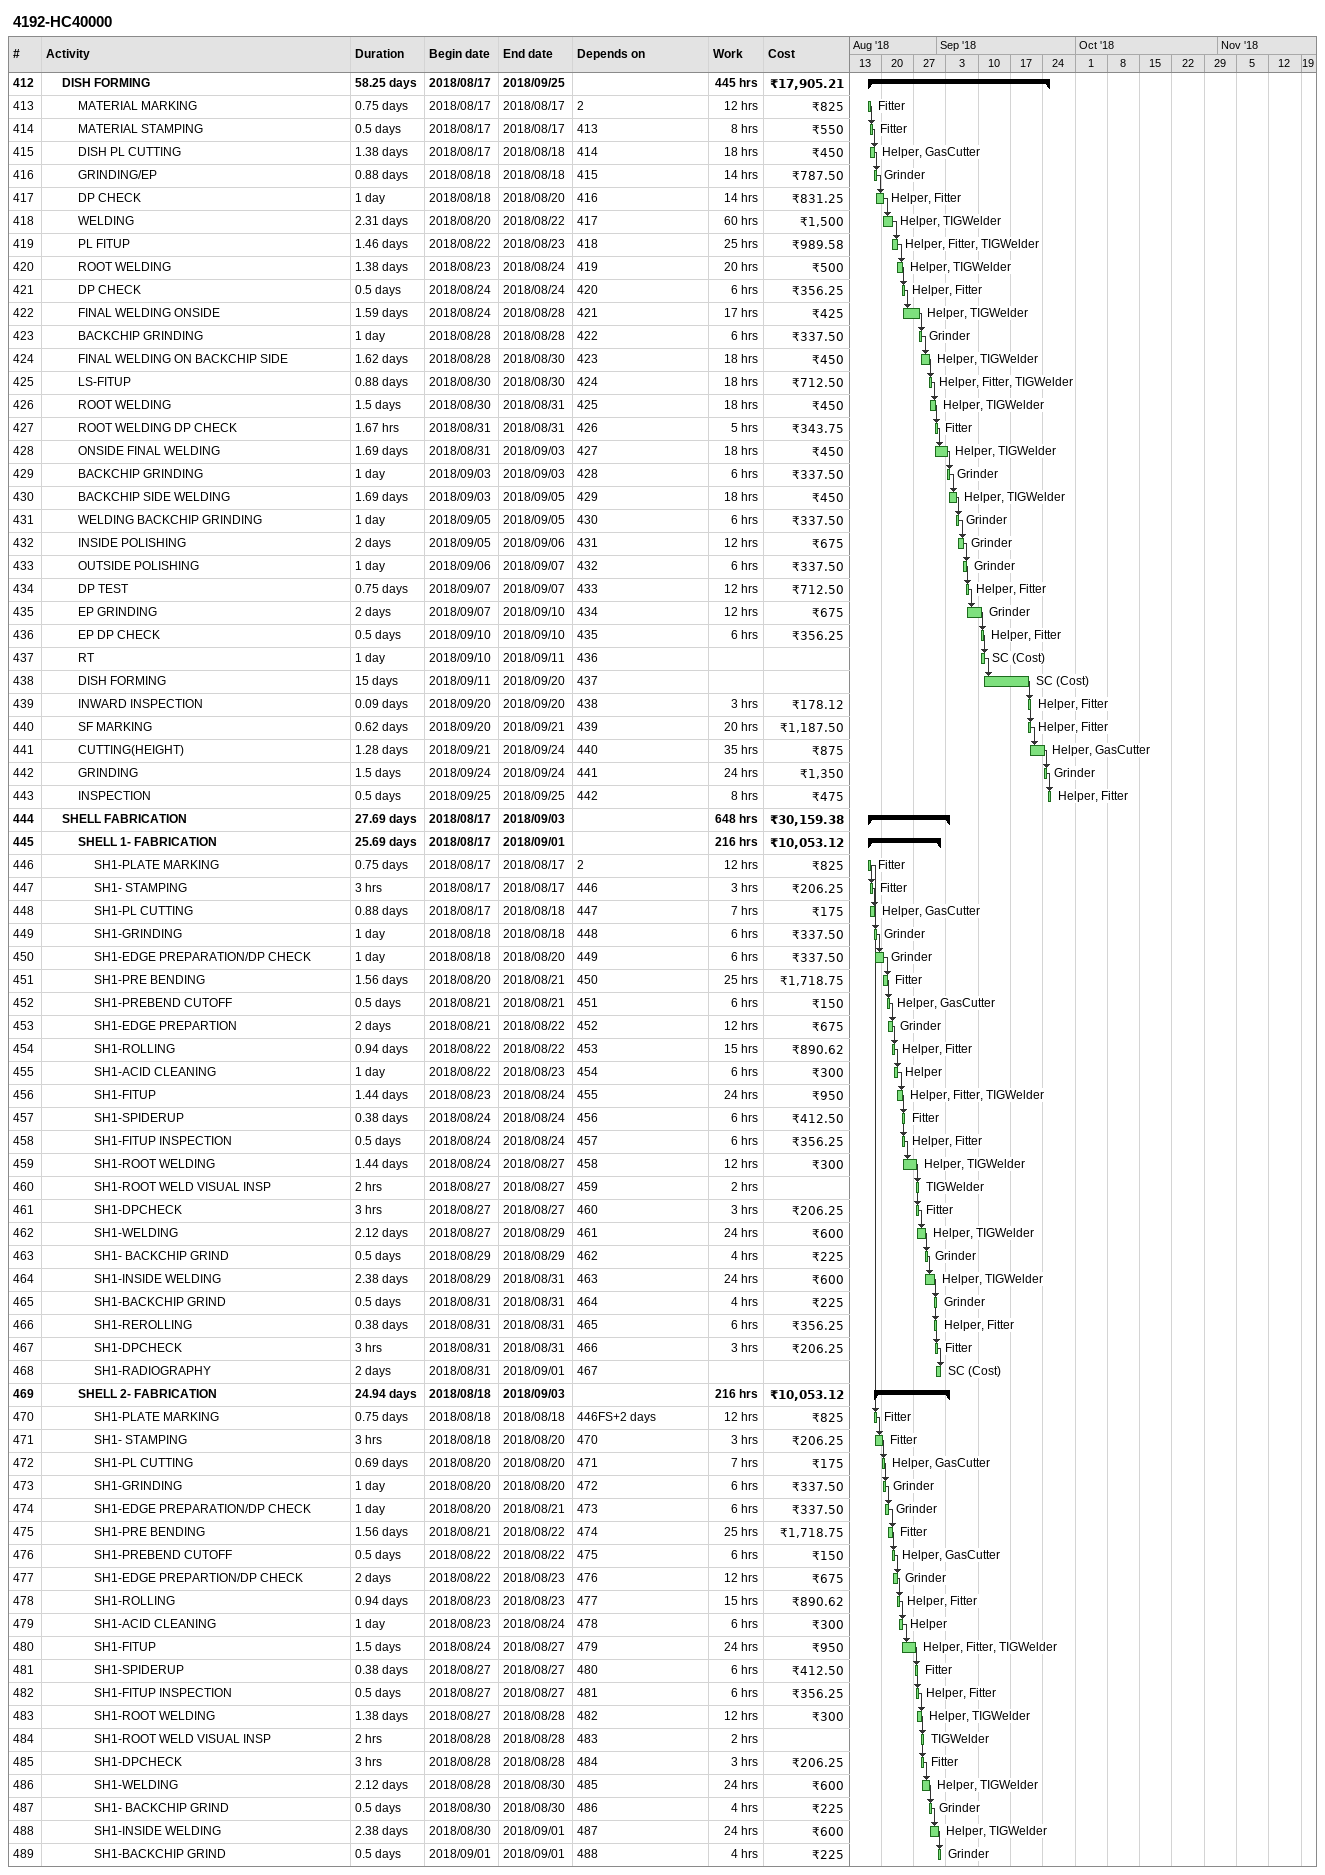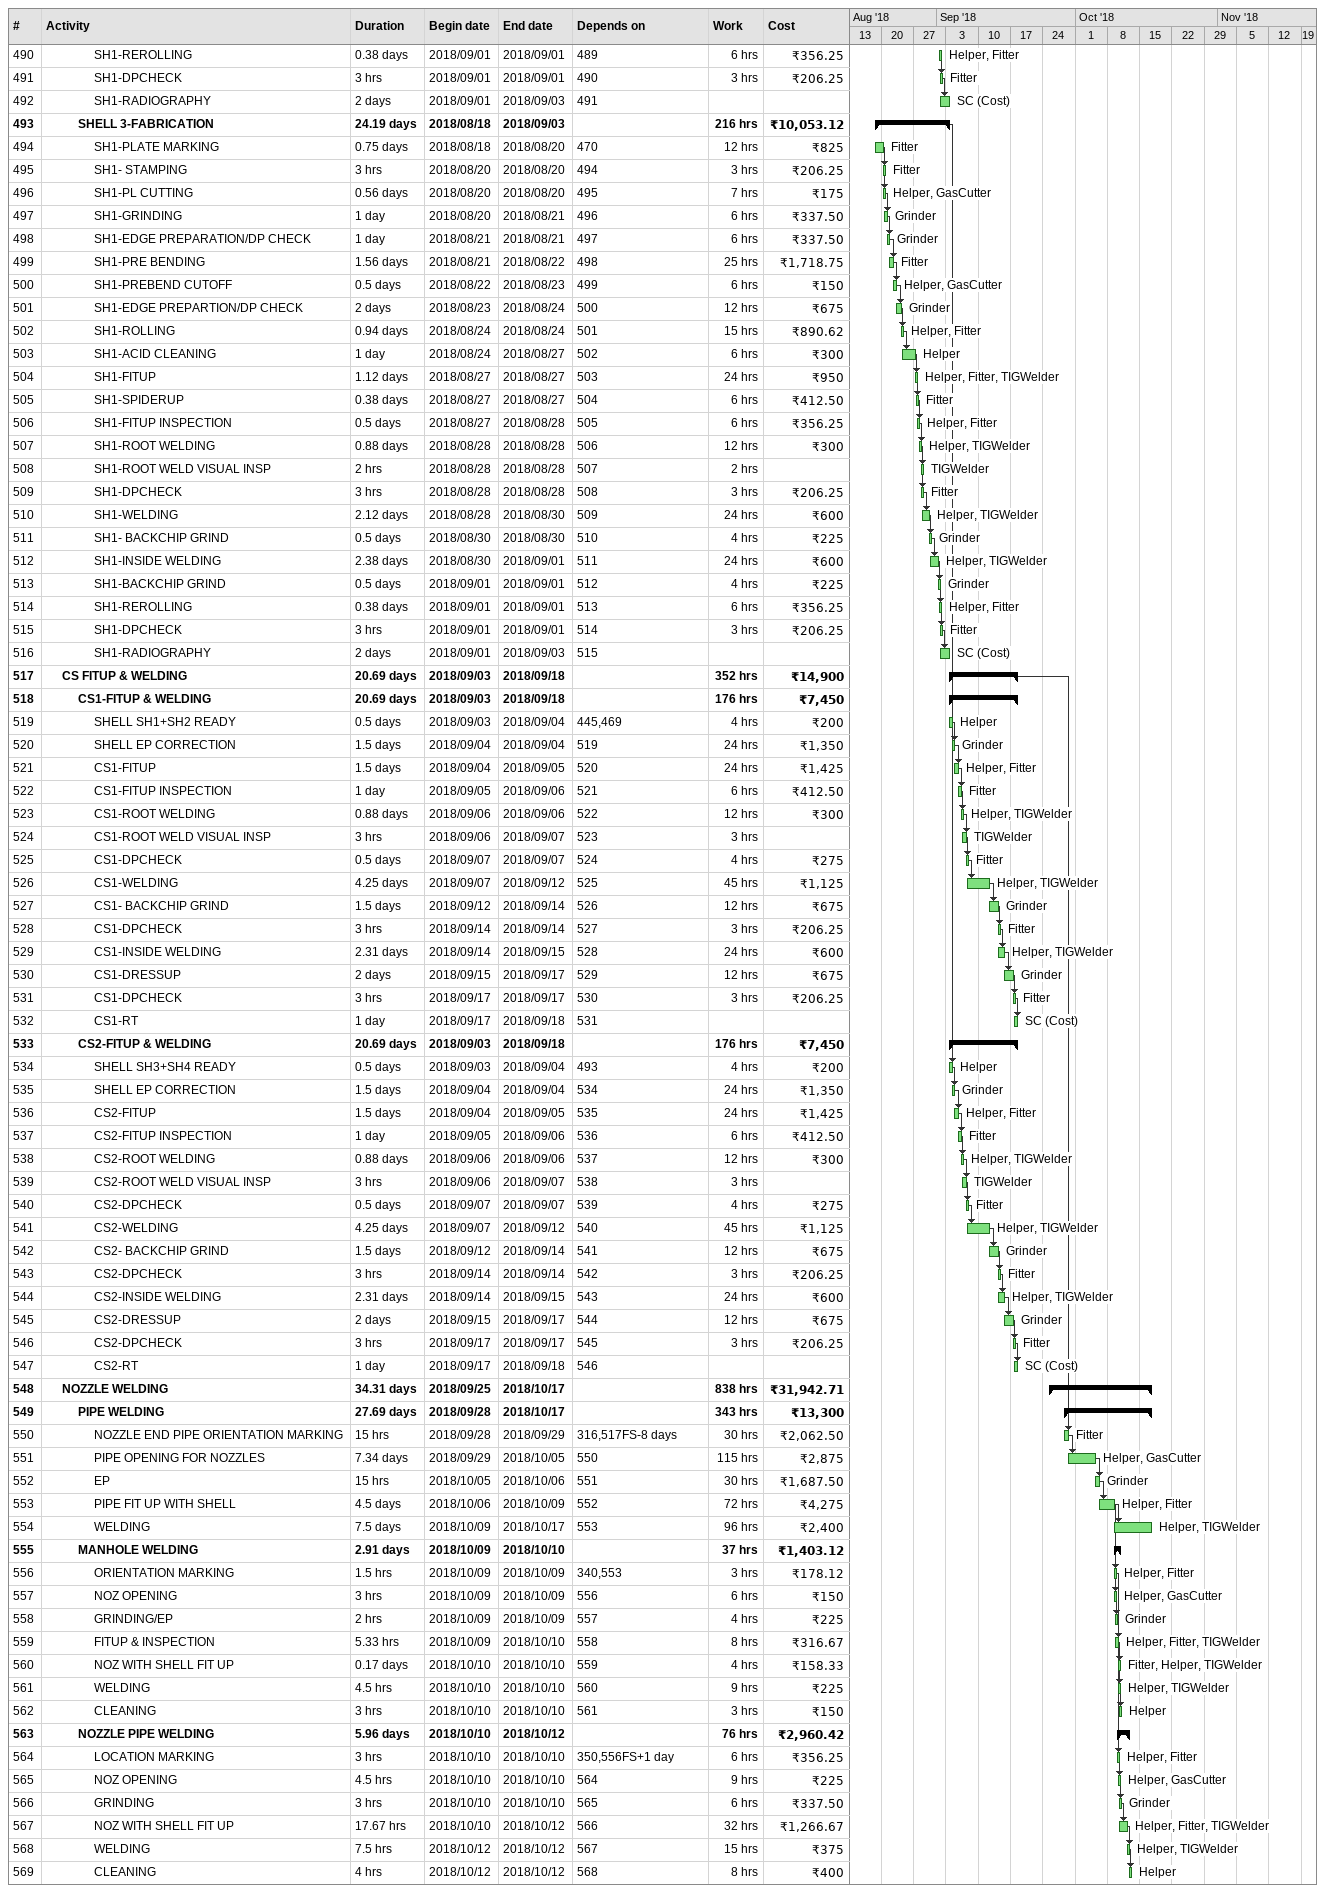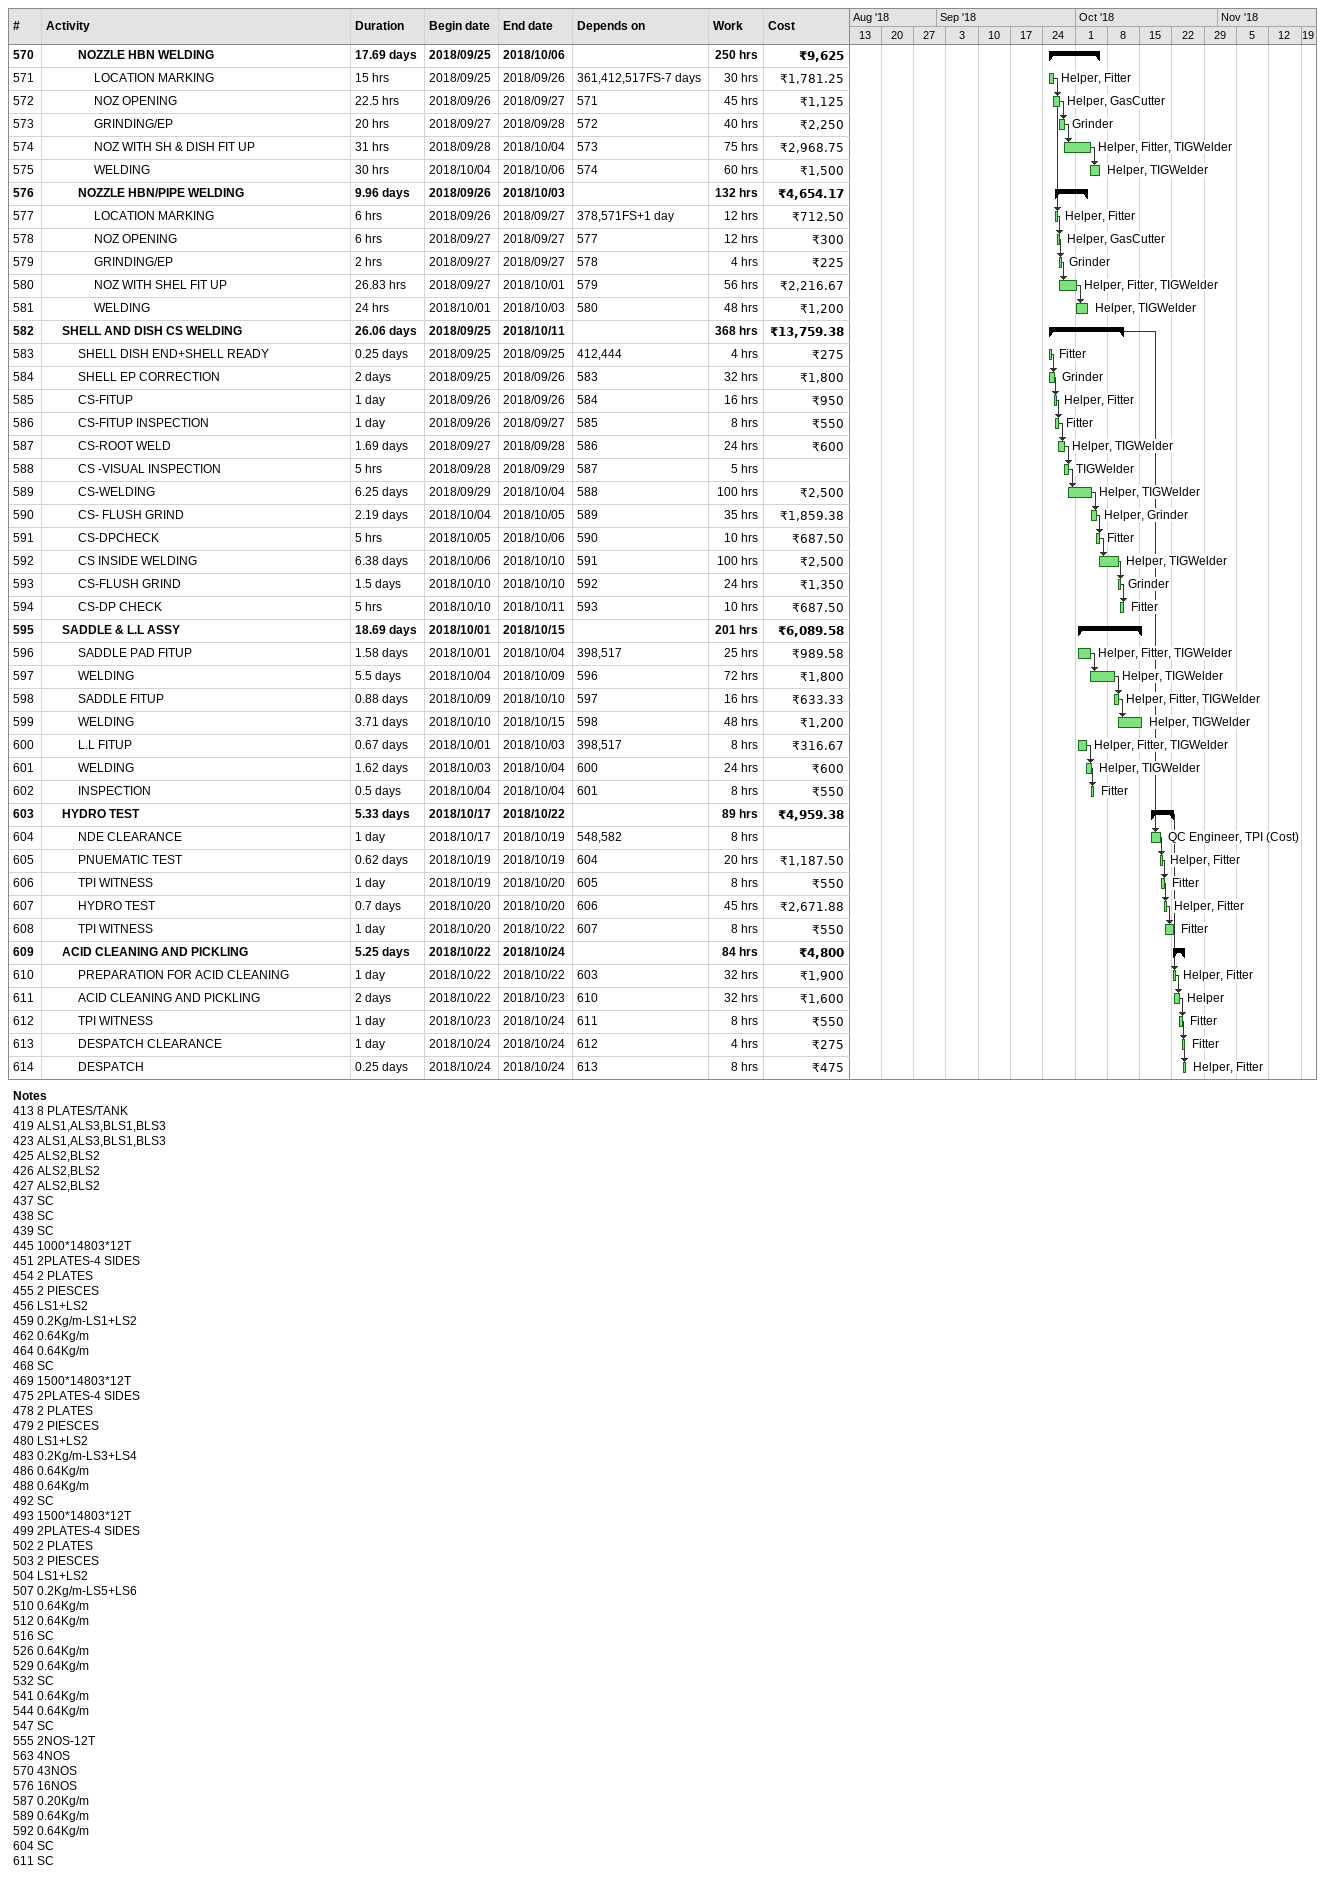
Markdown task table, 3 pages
4192-HC40000

| ID | Level | Task | Duration | Start | Finish | Predecessors | Resources | Work (h) | Cost (₹) |
|---|---|---|---|---|---|---|---|---|---|
| 412 | 2 | **DISH FORMING** | 58.25d | 2018-08-17 | 2018-09-25 |  |  | 445 | 17905.21 |
| 413 | 3 | MATERIAL MARKING | 0.75d | 2018-08-17 | 2018-08-17 | 2 | Fitter | 12 | 825 |
| 414 | 3 | MATERIAL STAMPING | 0.5d | 2018-08-17 | 2018-08-17 | 413 | Fitter | 8 | 550 |
| 415 | 3 | DISH PL CUTTING | 1.38d | 2018-08-17 | 2018-08-18 | 414 | Helper, GasCutter | 18 | 450 |
| 416 | 3 | GRINDING/EP | 0.88d | 2018-08-18 | 2018-08-18 | 415 | Grinder | 14 | 787.50 |
| 417 | 3 | DP CHECK | 1d | 2018-08-18 | 2018-08-20 | 416 | Helper, Fitter | 14 | 831.25 |
| 418 | 3 | WELDING | 2.31d | 2018-08-20 | 2018-08-22 | 417 | Helper, TIGWelder | 60 | 1500 |
| 419 | 3 | PL FITUP | 1.46d | 2018-08-22 | 2018-08-23 | 418 | Helper, Fitter, TIGWelder | 25 | 989.58 |
| 420 | 3 | ROOT WELDING | 1.38d | 2018-08-23 | 2018-08-24 | 419 | Helper, TIGWelder | 20 | 500 |
| 421 | 3 | DP CHECK | 0.5d | 2018-08-24 | 2018-08-24 | 420 | Helper, Fitter | 6 | 356.25 |
| 422 | 3 | FINAL WELDING ONSIDE | 1.59d | 2018-08-24 | 2018-08-28 | 421 | Helper, TIGWelder | 17 | 425 |
| 423 | 3 | BACKCHIP GRINDING | 1d | 2018-08-28 | 2018-08-28 | 422 | Grinder | 6 | 337.50 |
| 424 | 3 | FINAL WELDING ON BACKCHIP SIDE | 1.62d | 2018-08-28 | 2018-08-30 | 423 | Helper, TIGWelder | 18 | 450 |
| 425 | 3 | LS-FITUP | 0.88d | 2018-08-30 | 2018-08-30 | 424 | Helper, Fitter, TIGWelder | 18 | 712.50 |
| 426 | 3 | ROOT WELDING | 1.5d | 2018-08-30 | 2018-08-31 | 425 | Helper, TIGWelder | 18 | 450 |
| 427 | 3 | ROOT WELDING DP CHECK | 1.67h | 2018-08-31 | 2018-08-31 | 426 | Fitter | 5 | 343.75 |
| 428 | 3 | ONSIDE FINAL WELDING | 1.69d | 2018-08-31 | 2018-09-03 | 427 | Helper, TIGWelder | 18 | 450 |
| 429 | 3 | BACKCHIP GRINDING | 1d | 2018-09-03 | 2018-09-03 | 428 | Grinder | 6 | 337.50 |
| 430 | 3 | BACKCHIP SIDE WELDING | 1.69d | 2018-09-03 | 2018-09-05 | 429 | Helper, TIGWelder | 18 | 450 |
| 431 | 3 | WELDING BACKCHIP GRINDING | 1d | 2018-09-05 | 2018-09-05 | 430 | Grinder | 6 | 337.50 |
| 432 | 3 | INSIDE POLISHING | 2d | 2018-09-05 | 2018-09-06 | 431 | Grinder | 12 | 675 |
| 433 | 3 | OUTSIDE POLISHING | 1d | 2018-09-06 | 2018-09-07 | 432 | Grinder | 6 | 337.50 |
| 434 | 3 | DP TEST | 0.75d | 2018-09-07 | 2018-09-07 | 433 | Helper, Fitter | 12 | 712.50 |
| 435 | 3 | EP GRINDING | 2d | 2018-09-07 | 2018-09-10 | 434 | Grinder | 12 | 675 |
| 436 | 3 | EP DP CHECK | 0.5d | 2018-09-10 | 2018-09-10 | 435 | Helper, Fitter | 6 | 356.25 |
| 437 | 3 | RT | 1d | 2018-09-10 | 2018-09-11 | 436 | SC (Cost) |  |  |
| 438 | 3 | DISH FORMING | 15d | 2018-09-11 | 2018-09-20 | 437 | SC (Cost) |  |  |
| 439 | 3 | INWARD INSPECTION | 0.09d | 2018-09-20 | 2018-09-20 | 438 | Helper, Fitter | 3 | 178.12 |
| 440 | 3 | SF MARKING | 0.62d | 2018-09-20 | 2018-09-21 | 439 | Helper, Fitter | 20 | 1187.50 |
| 441 | 3 | CUTTING(HEIGHT) | 1.28d | 2018-09-21 | 2018-09-24 | 440 | Helper, GasCutter | 35 | 875 |
| 442 | 3 | GRINDING | 1.5d | 2018-09-24 | 2018-09-24 | 441 | Grinder | 24 | 1350 |
| 443 | 3 | INSPECTION | 0.5d | 2018-09-25 | 2018-09-25 | 442 | Helper, Fitter | 8 | 475 |
| 444 | 2 | **SHELL FABRICATION** | 27.69d | 2018-08-17 | 2018-09-03 |  |  | 648 | 30159.38 |
| 445 | 3 | **SHELL 1- FABRICATION** | 25.69d | 2018-08-17 | 2018-09-01 |  |  | 216 | 10053.12 |
| 446 | 4 | SH1-PLATE MARKING | 0.75d | 2018-08-17 | 2018-08-17 | 2 | Fitter | 12 | 825 |
| 447 | 4 | SH1- STAMPING | 3h | 2018-08-17 | 2018-08-17 | 446 | Fitter | 3 | 206.25 |
| 448 | 4 | SH1-PL CUTTING | 0.88d | 2018-08-17 | 2018-08-18 | 447 | Helper, GasCutter | 7 | 175 |
| 449 | 4 | SH1-GRINDING | 1d | 2018-08-18 | 2018-08-18 | 448 | Grinder | 6 | 337.50 |
| 450 | 4 | SH1-EDGE PREPARATION/DP CHECK | 1d | 2018-08-18 | 2018-08-20 | 449 | Grinder | 6 | 337.50 |
| 451 | 4 | SH1-PRE BENDING | 1.56d | 2018-08-20 | 2018-08-21 | 450 | Fitter | 25 | 1718.75 |
| 452 | 4 | SH1-PREBEND CUTOFF | 0.5d | 2018-08-21 | 2018-08-21 | 451 | Helper, GasCutter | 6 | 150 |
| 453 | 4 | SH1-EDGE PREPARTION | 2d | 2018-08-21 | 2018-08-22 | 452 | Grinder | 12 | 675 |
| 454 | 4 | SH1-ROLLING | 0.94d | 2018-08-22 | 2018-08-22 | 453 | Helper, Fitter | 15 | 890.62 |
| 455 | 4 | SH1-ACID CLEANING | 1d | 2018-08-22 | 2018-08-23 | 454 | Helper | 6 | 300 |
| 456 | 4 | SH1-FITUP | 1.44d | 2018-08-23 | 2018-08-24 | 455 | Helper, Fitter, TIGWelder | 24 | 950 |
| 457 | 4 | SH1-SPIDERUP | 0.38d | 2018-08-24 | 2018-08-24 | 456 | Fitter | 6 | 412.50 |
| 458 | 4 | SH1-FITUP INSPECTION | 0.5d | 2018-08-24 | 2018-08-24 | 457 | Helper, Fitter | 6 | 356.25 |
| 459 | 4 | SH1-ROOT WELDING | 1.44d | 2018-08-24 | 2018-08-27 | 458 | Helper, TIGWelder | 12 | 300 |
| 460 | 4 | SH1-ROOT WELD VISUAL INSP | 2h | 2018-08-27 | 2018-08-27 | 459 | TIGWelder | 2 |  |
| 461 | 4 | SH1-DPCHECK | 3h | 2018-08-27 | 2018-08-27 | 460 | Fitter | 3 | 206.25 |
| 462 | 4 | SH1-WELDING | 2.12d | 2018-08-27 | 2018-08-29 | 461 | Helper, TIGWelder | 24 | 600 |
| 463 | 4 | SH1- BACKCHIP GRIND | 0.5d | 2018-08-29 | 2018-08-29 | 462 | Grinder | 4 | 225 |
| 464 | 4 | SH1-INSIDE WELDING | 2.38d | 2018-08-29 | 2018-08-31 | 463 | Helper, TIGWelder | 24 | 600 |
| 465 | 4 | SH1-BACKCHIP GRIND | 0.5d | 2018-08-31 | 2018-08-31 | 464 | Grinder | 4 | 225 |
| 466 | 4 | SH1-REROLLING | 0.38d | 2018-08-31 | 2018-08-31 | 465 | Helper, Fitter | 6 | 356.25 |
| 467 | 4 | SH1-DPCHECK | 3h | 2018-08-31 | 2018-08-31 | 466 | Fitter | 3 | 206.25 |
| 468 | 4 | SH1-RADIOGRAPHY | 2d | 2018-08-31 | 2018-09-01 | 467 | SC (Cost) |  |  |
| 469 | 3 | **SHELL 2- FABRICATION** | 24.94d | 2018-08-18 | 2018-09-03 |  |  | 216 | 10053.12 |
| 470 | 4 | SH1-PLATE MARKING | 0.75d | 2018-08-18 | 2018-08-18 | 446FS+2d | Fitter | 12 | 825 |
| 471 | 4 | SH1- STAMPING | 3h | 2018-08-18 | 2018-08-20 | 470 | Fitter | 3 | 206.25 |
| 472 | 4 | SH1-PL CUTTING | 0.69d | 2018-08-20 | 2018-08-20 | 471 | Helper, GasCutter | 7 | 175 |
| 473 | 4 | SH1-GRINDING | 1d | 2018-08-20 | 2018-08-20 | 472 | Grinder | 6 | 337.50 |
| 474 | 4 | SH1-EDGE PREPARATION/DP CHECK | 1d | 2018-08-20 | 2018-08-21 | 473 | Grinder | 6 | 337.50 |
| 475 | 4 | SH1-PRE BENDING | 1.56d | 2018-08-21 | 2018-08-22 | 474 | Fitter | 25 | 1718.75 |
| 476 | 4 | SH1-PREBEND CUTOFF | 0.5d | 2018-08-22 | 2018-08-22 | 475 | Helper, GasCutter | 6 | 150 |
| 477 | 4 | SH1-EDGE PREPARTION/DP CHECK | 2d | 2018-08-22 | 2018-08-23 | 476 | Grinder | 12 | 675 |
| 478 | 4 | SH1-ROLLING | 0.94d | 2018-08-23 | 2018-08-23 | 477 | Helper, Fitter | 15 | 890.62 |
| 479 | 4 | SH1-ACID CLEANING | 1d | 2018-08-23 | 2018-08-24 | 478 | Helper | 6 | 300 |
| 480 | 4 | SH1-FITUP | 1.5d | 2018-08-24 | 2018-08-27 | 479 | Helper, Fitter, TIGWelder | 24 | 950 |
| 481 | 4 | SH1-SPIDERUP | 0.38d | 2018-08-27 | 2018-08-27 | 480 | Fitter | 6 | 412.50 |
| 482 | 4 | SH1-FITUP INSPECTION | 0.5d | 2018-08-27 | 2018-08-27 | 481 | Helper, Fitter | 6 | 356.25 |
| 483 | 4 | SH1-ROOT WELDING | 1.38d | 2018-08-27 | 2018-08-28 | 482 | Helper, TIGWelder | 12 | 300 |
| 484 | 4 | SH1-ROOT WELD VISUAL INSP | 2h | 2018-08-28 | 2018-08-28 | 483 | TIGWelder | 2 |  |
| 485 | 4 | SH1-DPCHECK | 3h | 2018-08-28 | 2018-08-28 | 484 | Fitter | 3 | 206.25 |
| 486 | 4 | SH1-WELDING | 2.12d | 2018-08-28 | 2018-08-30 | 485 | Helper, TIGWelder | 24 | 600 |
| 487 | 4 | SH1- BACKCHIP GRIND | 0.5d | 2018-08-30 | 2018-08-30 | 486 | Grinder | 4 | 225 |
| 488 | 4 | SH1-INSIDE WELDING | 2.38d | 2018-08-30 | 2018-09-01 | 487 | Helper, TIGWelder | 24 | 600 |
| 489 | 4 | SH1-BACKCHIP GRIND | 0.5d | 2018-09-01 | 2018-09-01 | 488 | Grinder | 4 | 225 |
| 490 | 4 | SH1-REROLLING | 0.38d | 2018-09-01 | 2018-09-01 | 489 | Helper, Fitter | 6 | 356.25 |
| 491 | 4 | SH1-DPCHECK | 3h | 2018-09-01 | 2018-09-01 | 490 | Fitter | 3 | 206.25 |
| 492 | 4 | SH1-RADIOGRAPHY | 2d | 2018-09-01 | 2018-09-03 | 491 | SC (Cost) |  |  |
| 493 | 3 | **SHELL 3-FABRICATION** | 24.19d | 2018-08-18 | 2018-09-03 |  |  | 216 | 10053.12 |
| 494 | 4 | SH1-PLATE MARKING | 0.75d | 2018-08-18 | 2018-08-20 | 470 | Fitter | 12 | 825 |
| 495 | 4 | SH1- STAMPING | 3h | 2018-08-20 | 2018-08-20 | 494 | Fitter | 3 | 206.25 |
| 496 | 4 | SH1-PL CUTTING | 0.56d | 2018-08-20 | 2018-08-20 | 495 | Helper, GasCutter | 7 | 175 |
| 497 | 4 | SH1-GRINDING | 1d | 2018-08-20 | 2018-08-21 | 496 | Grinder | 6 | 337.50 |
| 498 | 4 | SH1-EDGE PREPARATION/DP CHECK | 1d | 2018-08-21 | 2018-08-21 | 497 | Grinder | 6 | 337.50 |
| 499 | 4 | SH1-PRE BENDING | 1.56d | 2018-08-21 | 2018-08-22 | 498 | Fitter | 25 | 1718.75 |
| 500 | 4 | SH1-PREBEND CUTOFF | 0.5d | 2018-08-22 | 2018-08-23 | 499 | Helper, GasCutter | 6 | 150 |
| 501 | 4 | SH1-EDGE PREPARTION/DP CHECK | 2d | 2018-08-23 | 2018-08-24 | 500 | Grinder | 12 | 675 |
| 502 | 4 | SH1-ROLLING | 0.94d | 2018-08-24 | 2018-08-24 | 501 | Helper, Fitter | 15 | 890.62 |
| 503 | 4 | SH1-ACID CLEANING | 1d | 2018-08-24 | 2018-08-27 | 502 | Helper | 6 | 300 |
| 504 | 4 | SH1-FITUP | 1.12d | 2018-08-27 | 2018-08-27 | 503 | Helper, Fitter, TIGWelder | 24 | 950 |
| 505 | 4 | SH1-SPIDERUP | 0.38d | 2018-08-27 | 2018-08-27 | 504 | Fitter | 6 | 412.50 |
| 506 | 4 | SH1-FITUP INSPECTION | 0.5d | 2018-08-27 | 2018-08-28 | 505 | Helper, Fitter | 6 | 356.25 |
| 507 | 4 | SH1-ROOT WELDING | 0.88d | 2018-08-28 | 2018-08-28 | 506 | Helper, TIGWelder | 12 | 300 |
| 508 | 4 | SH1-ROOT WELD VISUAL INSP | 2h | 2018-08-28 | 2018-08-28 | 507 | TIGWelder | 2 |  |
| 509 | 4 | SH1-DPCHECK | 3h | 2018-08-28 | 2018-08-28 | 508 | Fitter | 3 | 206.25 |
| 510 | 4 | SH1-WELDING | 2.12d | 2018-08-28 | 2018-08-30 | 509 | Helper, TIGWelder | 24 | 600 |
| 511 | 4 | SH1- BACKCHIP GRIND | 0.5d | 2018-08-30 | 2018-08-30 | 510 | Grinder | 4 | 225 |
| 512 | 4 | SH1-INSIDE WELDING | 2.38d | 2018-08-30 | 2018-09-01 | 511 | Helper, TIGWelder | 24 | 600 |
| 513 | 4 | SH1-BACKCHIP GRIND | 0.5d | 2018-09-01 | 2018-09-01 | 512 | Grinder | 4 | 225 |
| 514 | 4 | SH1-REROLLING | 0.38d | 2018-09-01 | 2018-09-01 | 513 | Helper, Fitter | 6 | 356.25 |
| 515 | 4 | SH1-DPCHECK | 3h | 2018-09-01 | 2018-09-01 | 514 | Fitter | 3 | 206.25 |
| 516 | 4 | SH1-RADIOGRAPHY | 2d | 2018-09-01 | 2018-09-03 | 515 | SC (Cost) |  |  |
| 517 | 2 | **CS FITUP & WELDING** | 20.69d | 2018-09-03 | 2018-09-18 |  |  | 352 | 14900 |
| 518 | 3 | **CS1-FITUP & WELDING** | 20.69d | 2018-09-03 | 2018-09-18 |  |  | 176 | 7450 |
| 519 | 4 | SHELL SH1+SH2 READY | 0.5d | 2018-09-03 | 2018-09-04 | 445, 469 | Helper | 4 | 200 |
| 520 | 4 | SHELL EP CORRECTION | 1.5d | 2018-09-04 | 2018-09-04 | 519 | Grinder | 24 | 1350 |
| 521 | 4 | CS1-FITUP | 1.5d | 2018-09-04 | 2018-09-05 | 520 | Helper, Fitter | 24 | 1425 |
| 522 | 4 | CS1-FITUP INSPECTION | 1d | 2018-09-05 | 2018-09-06 | 521 | Fitter | 6 | 412.50 |
| 523 | 4 | CS1-ROOT WELDING | 0.88d | 2018-09-06 | 2018-09-06 | 522 | Helper, TIGWelder | 12 | 300 |
| 524 | 4 | CS1-ROOT WELD VISUAL INSP | 3h | 2018-09-06 | 2018-09-07 | 523 | TIGWelder | 3 |  |
| 525 | 4 | CS1-DPCHECK | 0.5d | 2018-09-07 | 2018-09-07 | 524 | Fitter | 4 | 275 |
| 526 | 4 | CS1-WELDING | 4.25d | 2018-09-07 | 2018-09-12 | 525 | Helper, TIGWelder | 45 | 1125 |
| 527 | 4 | CS1- BACKCHIP GRIND | 1.5d | 2018-09-12 | 2018-09-14 | 526 | Grinder | 12 | 675 |
| 528 | 4 | CS1-DPCHECK | 3h | 2018-09-14 | 2018-09-14 | 527 | Fitter | 3 | 206.25 |
| 529 | 4 | CS1-INSIDE WELDING | 2.31d | 2018-09-14 | 2018-09-15 | 528 | Helper, TIGWelder | 24 | 600 |
| 530 | 4 | CS1-DRESSUP | 2d | 2018-09-15 | 2018-09-17 | 529 | Grinder | 12 | 675 |
| 531 | 4 | CS1-DPCHECK | 3h | 2018-09-17 | 2018-09-17 | 530 | Fitter | 3 | 206.25 |
| 532 | 4 | CS1-RT | 1d | 2018-09-17 | 2018-09-18 | 531 | SC (Cost) |  |  |
| 533 | 3 | **CS2-FITUP & WELDING** | 20.69d | 2018-09-03 | 2018-09-18 |  |  | 176 | 7450 |
| 534 | 4 | SHELL SH3+SH4 READY | 0.5d | 2018-09-03 | 2018-09-04 | 493 | Helper | 4 | 200 |
| 535 | 4 | SHELL EP CORRECTION | 1.5d | 2018-09-04 | 2018-09-04 | 534 | Grinder | 24 | 1350 |
| 536 | 4 | CS2-FITUP | 1.5d | 2018-09-04 | 2018-09-05 | 535 | Helper, Fitter | 24 | 1425 |
| 537 | 4 | CS2-FITUP INSPECTION | 1d | 2018-09-05 | 2018-09-06 | 536 | Fitter | 6 | 412.50 |
| 538 | 4 | CS2-ROOT WELDING | 0.88d | 2018-09-06 | 2018-09-06 | 537 | Helper, TIGWelder | 12 | 300 |
| 539 | 4 | CS2-ROOT WELD VISUAL INSP | 3h | 2018-09-06 | 2018-09-07 | 538 | TIGWelder | 3 |  |
| 540 | 4 | CS2-DPCHECK | 0.5d | 2018-09-07 | 2018-09-07 | 539 | Fitter | 4 | 275 |
| 541 | 4 | CS2-WELDING | 4.25d | 2018-09-07 | 2018-09-12 | 540 | Helper, TIGWelder | 45 | 1125 |
| 542 | 4 | CS2- BACKCHIP GRIND | 1.5d | 2018-09-12 | 2018-09-14 | 541 | Grinder | 12 | 675 |
| 543 | 4 | CS2-DPCHECK | 3h | 2018-09-14 | 2018-09-14 | 542 | Fitter | 3 | 206.25 |
| 544 | 4 | CS2-INSIDE WELDING | 2.31d | 2018-09-14 | 2018-09-15 | 543 | Helper, TIGWelder | 24 | 600 |
| 545 | 4 | CS2-DRESSUP | 2d | 2018-09-15 | 2018-09-17 | 544 | Grinder | 12 | 675 |
| 546 | 4 | CS2-DPCHECK | 3h | 2018-09-17 | 2018-09-17 | 545 | Fitter | 3 | 206.25 |
| 547 | 4 | CS2-RT | 1d | 2018-09-17 | 2018-09-18 | 546 | SC (Cost) |  |  |
| 548 | 2 | **NOZZLE WELDING** | 34.31d | 2018-09-25 | 2018-10-17 |  |  | 838 | 31942.71 |
| 549 | 3 | **PIPE WELDING** | 27.69d | 2018-09-28 | 2018-10-17 |  |  | 343 | 13300 |
| 550 | 4 | NOZZLE END PIPE ORIENTATION MARKING | 15h | 2018-09-28 | 2018-09-29 | 316, 517FS-8d | Fitter | 30 | 2062.50 |
| 551 | 4 | PIPE OPENING FOR NOZZLES | 7.34d | 2018-09-29 | 2018-10-05 | 550 | Helper, GasCutter | 115 | 2875 |
| 552 | 4 | EP | 15h | 2018-10-05 | 2018-10-06 | 551 | Grinder | 30 | 1687.50 |
| 553 | 4 | PIPE FIT UP WITH SHELL | 4.5d | 2018-10-06 | 2018-10-09 | 552 | Helper, Fitter | 72 | 4275 |
| 554 | 4 | WELDING | 7.5d | 2018-10-09 | 2018-10-17 | 553 | Helper, TIGWelder | 96 | 2400 |
| 555 | 3 | **MANHOLE WELDING** | 2.91d | 2018-10-09 | 2018-10-10 |  |  | 37 | 1403.12 |
| 556 | 4 | ORIENTATION MARKING | 1.5h | 2018-10-09 | 2018-10-09 | 340, 553 | Helper, Fitter | 3 | 178.12 |
| 557 | 4 | NOZ OPENING | 3h | 2018-10-09 | 2018-10-09 | 556 | Helper, GasCutter | 6 | 150 |
| 558 | 4 | GRINDING/EP | 2h | 2018-10-09 | 2018-10-09 | 557 | Grinder | 4 | 225 |
| 559 | 4 | FITUP & INSPECTION | 5.33h | 2018-10-09 | 2018-10-10 | 558 | Helper, Fitter, TIGWelder | 8 | 316.67 |
| 560 | 4 | NOZ WITH SHELL FIT UP | 0.17d | 2018-10-10 | 2018-10-10 | 559 | Fitter, Helper, TIGWelder | 4 | 158.33 |
| 561 | 4 | WELDING | 4.5h | 2018-10-10 | 2018-10-10 | 560 | Helper, TIGWelder | 9 | 225 |
| 562 | 4 | CLEANING | 3h | 2018-10-10 | 2018-10-10 | 561 | Helper | 3 | 150 |
| 563 | 3 | **NOZZLE PIPE WELDING** | 5.96d | 2018-10-10 | 2018-10-12 |  |  | 76 | 2960.42 |
| 564 | 4 | LOCATION MARKING | 3h | 2018-10-10 | 2018-10-10 | 350, 556FS+1d | Helper, Fitter | 6 | 356.25 |
| 565 | 4 | NOZ OPENING | 4.5h | 2018-10-10 | 2018-10-10 | 564 | Helper, GasCutter | 9 | 225 |
| 566 | 4 | GRINDING | 3h | 2018-10-10 | 2018-10-10 | 565 | Grinder | 6 | 337.50 |
| 567 | 4 | NOZ WITH SHELL FIT UP | 17.67h | 2018-10-10 | 2018-10-12 | 566 | Helper, Fitter, TIGWelder | 32 | 1266.67 |
| 568 | 4 | WELDING | 7.5h | 2018-10-12 | 2018-10-12 | 567 | Helper, TIGWelder | 15 | 375 |
| 569 | 4 | CLEANING | 4h | 2018-10-12 | 2018-10-12 | 568 | Helper | 8 | 400 |
| 570 | 3 | **NOZZLE HBN WELDING** | 17.69d | 2018-09-25 | 2018-10-06 |  |  | 250 | 9625 |
| 571 | 4 | LOCATION MARKING | 15h | 2018-09-25 | 2018-09-26 | 361, 412, 517FS-7d | Helper, Fitter | 30 | 1781.25 |
| 572 | 4 | NOZ OPENING | 22.5h | 2018-09-26 | 2018-09-27 | 571 | Helper, GasCutter | 45 | 1125 |
| 573 | 4 | GRINDING/EP | 20h | 2018-09-27 | 2018-09-28 | 572 | Grinder | 40 | 2250 |
| 574 | 4 | NOZ WITH SH & DISH FIT UP | 31h | 2018-09-28 | 2018-10-04 | 573 | Helper, Fitter, TIGWelder | 75 | 2968.75 |
| 575 | 4 | WELDING | 30h | 2018-10-04 | 2018-10-06 | 574 | Helper, TIGWelder | 60 | 1500 |
| 576 | 3 | **NOZZLE HBN/PIPE WELDING** | 9.96d | 2018-09-26 | 2018-10-03 |  |  | 132 | 4654.17 |
| 577 | 4 | LOCATION MARKING | 6h | 2018-09-26 | 2018-09-27 | 378, 571FS+1d | Helper, Fitter | 12 | 712.50 |
| 578 | 4 | NOZ OPENING | 6h | 2018-09-27 | 2018-09-27 | 577 | Helper, GasCutter | 12 | 300 |
| 579 | 4 | GRINDING/EP | 2h | 2018-09-27 | 2018-09-27 | 578 | Grinder | 4 | 225 |
| 580 | 4 | NOZ WITH SHEL FIT UP | 26.83h | 2018-09-27 | 2018-10-01 | 579 | Helper, Fitter, TIGWelder | 56 | 2216.67 |
| 581 | 4 | WELDING | 24h | 2018-10-01 | 2018-10-03 | 580 | Helper, TIGWelder | 48 | 1200 |
| 582 | 2 | **SHELL AND DISH CS WELDING** | 26.06d | 2018-09-25 | 2018-10-11 |  |  | 368 | 13759.38 |
| 583 | 3 | SHELL DISH END+SHELL READY | 0.25d | 2018-09-25 | 2018-09-25 | 412, 444 | Fitter | 4 | 275 |
| 584 | 3 | SHELL EP CORRECTION | 2d | 2018-09-25 | 2018-09-26 | 583 | Grinder | 32 | 1800 |
| 585 | 3 | CS-FITUP | 1d | 2018-09-26 | 2018-09-26 | 584 | Helper, Fitter | 16 | 950 |
| 586 | 3 | CS-FITUP INSPECTION | 1d | 2018-09-26 | 2018-09-27 | 585 | Fitter | 8 | 550 |
| 587 | 3 | CS-ROOT WELD | 1.69d | 2018-09-27 | 2018-09-28 | 586 | Helper, TIGWelder | 24 | 600 |
| 588 | 3 | CS -VISUAL INSPECTION | 5h | 2018-09-28 | 2018-09-29 | 587 | TIGWelder | 5 |  |
| 589 | 3 | CS-WELDING | 6.25d | 2018-09-29 | 2018-10-04 | 588 | Helper, TIGWelder | 100 | 2500 |
| 590 | 3 | CS- FLUSH GRIND | 2.19d | 2018-10-04 | 2018-10-05 | 589 | Helper, Grinder | 35 | 1859.38 |
| 591 | 3 | CS-DPCHECK | 5h | 2018-10-05 | 2018-10-06 | 590 | Fitter | 10 | 687.50 |
| 592 | 3 | CS INSIDE WELDING | 6.38d | 2018-10-06 | 2018-10-10 | 591 | Helper, TIGWelder | 100 | 2500 |
| 593 | 3 | CS-FLUSH GRIND | 1.5d | 2018-10-10 | 2018-10-10 | 592 | Grinder | 24 | 1350 |
| 594 | 3 | CS-DP CHECK | 5h | 2018-10-10 | 2018-10-11 | 593 | Fitter | 10 | 687.50 |
| 595 | 2 | **SADDLE & L.L ASSY** | 18.69d | 2018-10-01 | 2018-10-15 |  |  | 201 | 6089.58 |
| 596 | 3 | SADDLE PAD FITUP | 1.58d | 2018-10-01 | 2018-10-04 | 398, 517 | Helper, Fitter, TIGWelder | 25 | 989.58 |
| 597 | 3 | WELDING | 5.5d | 2018-10-04 | 2018-10-09 | 596 | Helper, TIGWelder | 72 | 1800 |
| 598 | 3 | SADDLE FITUP | 0.88d | 2018-10-09 | 2018-10-10 | 597 | Helper, Fitter, TIGWelder | 16 | 633.33 |
| 599 | 3 | WELDING | 3.71d | 2018-10-10 | 2018-10-15 | 598 | Helper, TIGWelder | 48 | 1200 |
| 600 | 3 | L.L FITUP | 0.67d | 2018-10-01 | 2018-10-03 | 398, 517 | Helper, Fitter, TIGWelder | 8 | 316.67 |
| 601 | 3 | WELDING | 1.62d | 2018-10-03 | 2018-10-04 | 600 | Helper, TIGWelder | 24 | 600 |
| 602 | 3 | INSPECTION | 0.5d | 2018-10-04 | 2018-10-04 | 601 | Fitter | 8 | 550 |
| 603 | 2 | **HYDRO TEST** | 5.33d | 2018-10-17 | 2018-10-22 |  |  | 89 | 4959.38 |
| 604 | 3 | NDE CLEARANCE | 1d | 2018-10-17 | 2018-10-19 | 548, 582 | QC Engineer, TPI (Cost) | 8 |  |
| 605 | 3 | PNUEMATIC TEST | 0.62d | 2018-10-19 | 2018-10-19 | 604 | Helper, Fitter | 20 | 1187.50 |
| 606 | 3 | TPI WITNESS | 1d | 2018-10-19 | 2018-10-20 | 605 | Fitter | 8 | 550 |
| 607 | 3 | HYDRO TEST | 0.7d | 2018-10-20 | 2018-10-20 | 606 | Helper, Fitter | 45 | 2671.88 |
| 608 | 3 | TPI WITNESS | 1d | 2018-10-20 | 2018-10-22 | 607 | Fitter | 8 | 550 |
| 609 | 2 | **ACID CLEANING AND PICKLING** | 5.25d | 2018-10-22 | 2018-10-24 |  |  | 84 | 4800 |
| 610 | 3 | PREPARATION FOR ACID CLEANING | 1d | 2018-10-22 | 2018-10-22 | 603 | Helper, Fitter | 32 | 1900 |
| 611 | 3 | ACID CLEANING AND PICKLING | 2d | 2018-10-22 | 2018-10-23 | 610 | Helper | 32 | 1600 |
| 612 | 3 | TPI WITNESS | 1d | 2018-10-23 | 2018-10-24 | 611 | Fitter | 8 | 550 |
| 613 | 3 | DESPATCH CLEARANCE | 1d | 2018-10-24 | 2018-10-24 | 612 | Fitter | 4 | 275 |
| 614 | 3 | DESPATCH | 0.25d | 2018-10-24 | 2018-10-24 | 613 | Helper, Fitter | 8 | 475 |

Notes
- 413: 8 PLATES/TANK
- 419: ALS1,ALS3,BLS1,BLS3
- 423: ALS1,ALS3,BLS1,BLS3
- 425: ALS2,BLS2
- 426: ALS2,BLS2
- 427: ALS2,BLS2
- 437: SC
- 438: SC
- 439: SC
- 445: 1000*14803*12T
- 451: 2PLATES-4 SIDES
- 454: 2 PLATES
- 455: 2 PIESCES
- 456: LS1+LS2
- 459: 0.2Kg/m-LS1+LS2
- 462: 0.64Kg/m
- 464: 0.64Kg/m
- 468: SC
- 469: 1500*14803*12T
- 475: 2PLATES-4 SIDES
- 478: 2 PLATES
- 479: 2 PIESCES
- 480: LS1+LS2
- 483: 0.2Kg/m-LS3+LS4
- 486: 0.64Kg/m
- 488: 0.64Kg/m
- 492: SC
- 493: 1500*14803*12T
- 499: 2PLATES-4 SIDES
- 502: 2 PLATES
- 503: 2 PIESCES
- 504: LS1+LS2
- 507: 0.2Kg/m-LS5+LS6
- 510: 0.64Kg/m
- 512: 0.64Kg/m
- 516: SC
- 526: 0.64Kg/m
- 529: 0.64Kg/m
- 532: SC
- 541: 0.64Kg/m
- 544: 0.64Kg/m
- 547: SC
- 555: 2NOS-12T
- 563: 4NOS
- 570: 43NOS
- 576: 16NOS
- 587: 0.20Kg/m
- 589: 0.64Kg/m
- 592: 0.64Kg/m
- 604: SC
- 611: SC
